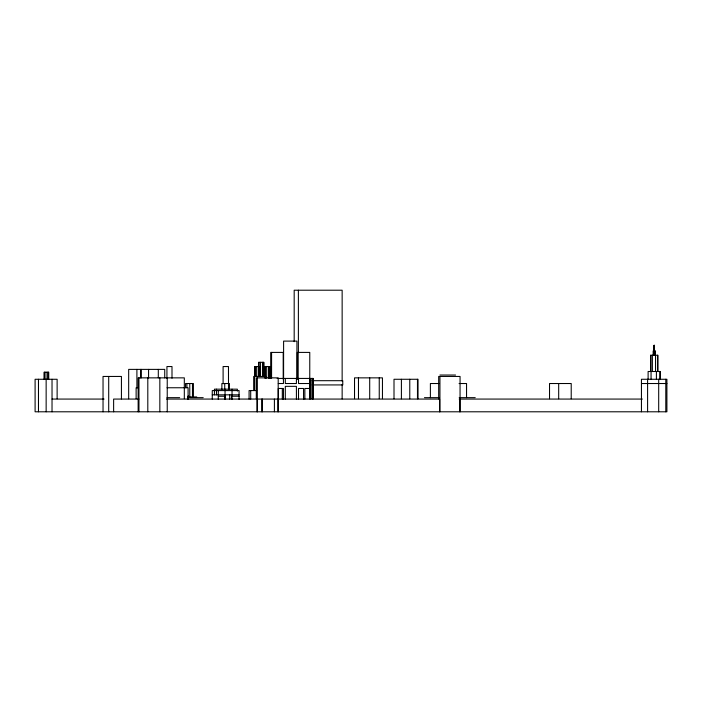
<?xml version="1.0" encoding="UTF-8"?>
<svg xmlns="http://www.w3.org/2000/svg" width="702" height="702" viewBox="0 0 702 702"><rect width="100%" height="100%" fill="white"/><g stroke="black" fill="none" stroke-linecap="round" stroke-linejoin="round"><path stroke-width="1.05" d="M439.926 375.035L455.563 375.035M265.874 376.447L253.685 376.447L253.685 390.373M277.15 378.431L313.285 378.431L313.232 398.876M312.197 380.695L342.769 380.695L342.769 384.933L312.197 384.933M278.264 383.52L283.45 383.52L283.45 378.431M309.951 383.52L298.517 383.52L298.517 378.431M439.154 383.52L430.387 383.52L430.387 397.657M459.064 383.52L466.549 383.52L466.549 397.657M641.444 383.52L666.9 383.52M138.259 387.758L136.127 387.758L136.127 398.683M167.032 387.758L188.092 387.758L188.092 398.683M309.951 388.469L304.852 388.469L304.852 399.069M256.625 390.584L249.078 390.584L249.078 399.069M212.258 394.831L239.057 394.831M218.296 396.244L225.044 396.244M232.037 396.244L239.057 396.244M188.154 396.946L196.718 396.946M166.979 397.657L179.659 397.657M189.909 397.657L203.194 397.657M424.464 397.657L439.373 397.657M459.196 397.657L475.219 397.657M52.027 399.069L104.054 399.069M138.952 399.069L113.627 399.069L113.627 411.793M166.541 399.069L439.592 399.069L439.592 411.793M459.187 399.069L642.383 399.069M665.786 379.273L665.786 411.793M660.371 379.124L660.371 371.498L648.113 371.498L648.113 379.124M659.854 371.498L659.854 379.124M658.695 379.273L658.695 411.793M657.897 371.498L657.897 355.238L650.614 355.238L650.614 371.498M657.598 355.238L657.598 371.498M656.405 371.498L656.405 379.124M655.545 355.238L655.545 371.498M655.361 355.238L655.361 351L653.158 351L653.158 355.238M655.027 351L655.027 355.238M654.466 351L654.483 345.349L654.018 345.349L654.036 351M654.352 345.349L654.334 355.238M654.132 345.349L654.15 351M653.597 351L653.597 355.238M652.369 355.238L652.369 371.498M651.061 371.498L651.061 379.124M650.859 355.238L650.859 371.498M647.595 379.273L647.595 411.793M641.444 411.793L641.444 379.273L666.9 379.273L666.9 411.793L35.1 411.793L35.1 379.273L57.125 379.273L57.125 398.789M571.217 398.745L571.217 383.52L549.526 383.52L549.526 398.745M558.687 383.52L558.687 398.745M460.056 411.793L460.056 376.447L438.68 376.447L438.68 398.938M459.828 399.069L459.828 411.793M439.935 376.447L439.935 411.793M418.032 398.789L418.032 379.273L394.006 379.273L394.006 398.789M417.471 379.273L417.471 398.789M409.775 379.273L409.775 398.789M401.404 379.273L401.404 398.789M382.45 398.657L382.45 377.86L354.528 377.86L354.528 398.657M379.247 377.86L379.247 398.657M369.7 377.86L369.7 398.657M358.476 377.86L358.476 398.657M342.146 381.125L342.146 290.207L294.182 290.207L294.182 341.69M342.146 384.406L342.146 398.903M312.873 378.431L312.802 398.876M312.258 378.431L312.258 398.876M312.136 378.431L312.136 398.876M310.1 378.431L310.1 398.876M309.951 378.431L309.951 399.069M309.766 379.229L309.766 352.413L297.306 352.413L297.306 379.229M303.545 399.069L303.545 388.469L298.517 388.469L298.517 399.069M298.385 290.207L298.385 352.641M298.183 352.413L298.183 379.229M296.928 379.168L296.928 341.102L283.599 341.102L283.599 379.168M296.411 378.431L296.411 383.52L285.31 383.52L285.31 378.431M296.411 399.069L296.411 386.346L285.31 386.346L285.31 399.069M283.45 399.069L283.45 388.469L278.264 388.469L278.264 399.069M283.196 379.229L283.196 352.413L270.709 352.413L270.709 378.159M282.309 388.469L282.309 399.069M278.194 411.793L278.194 377.86L256.291 377.86L256.291 398.657M277.992 399.069L277.992 411.793M274.403 399.069L274.403 411.793M271.577 352.413L271.577 378.159M269.735 378.22L269.735 366.549L263.548 366.549L263.548 376.096M269.603 366.549L269.603 378.22M268.515 366.549L268.515 378.22M266.681 366.549L266.681 378.22M265.268 366.549L265.268 378.22M265.137 366.549L265.137 378.22M265.058 366.549L265.058 376.096M263.82 366.549L263.82 362.311L258.713 362.311L258.713 366.549M263.689 362.311L263.724 376.096M262.487 362.311L262.487 376.096M262.364 399.069L262.364 411.793M261.767 399.069L261.767 411.793M260.433 362.311L260.433 376.096M259.591 376.096L259.591 366.549L254.729 366.549L254.729 376.096M259.468 366.549L259.468 376.096M258.889 362.311L258.889 366.549M258.424 366.549L258.424 376.096M257.336 377.86L257.336 411.793M257.046 399.069L257.046 411.793M256.651 366.549L256.651 376.096M255.335 366.549L255.335 376.096M255.212 366.549L255.212 376.096M254.914 366.549L254.914 376.096M254.624 376.447L254.624 390.373M250.702 390.584L250.702 399.069M239.057 399.35L239.057 390.584L212.258 390.584L212.258 399.069M237.355 391.058L237.355 389.171L214.426 389.171L214.426 394.831M232.037 389.171L232.037 399.35M231.467 394.831L231.467 399.069M229.694 394.831L229.694 399.069M229.405 389.347L229.405 383.52L221.876 383.52L221.876 389.347M228.519 389.347L228.475 366.549L223.104 366.549L223.104 383.766M225.044 389.171L225.044 399.35M225 396.244L225 399.35M224.737 383.52L224.737 389.347M218.296 390.584L218.296 399.35M216.488 389.171L216.488 394.831M193.419 396.999L193.419 383.52L185.547 383.52L185.547 387.662M192.471 383.52L192.471 396.999M189.777 383.52L189.777 396.999M188.548 399.42L188.548 396.244L187.846 396.244L187.846 399.42M188.434 396.244L188.434 399.42M186.899 383.52L186.899 387.662M184.319 398.657L184.319 377.86L138.145 377.86L138.145 411.793M171.999 378.22L171.999 366.549L166.936 366.549L166.936 378.22M167.234 377.86L167.234 411.793M164.724 377.86L164.724 369.384L128.677 369.384L128.677 398.745M159.837 377.86L159.837 411.793M158.301 369.384L158.301 377.86M148.57 369.384L148.57 377.86M147.806 377.86L147.806 411.793M141.242 369.384L141.242 377.86M140.584 369.384L140.584 377.86M138.961 377.86L138.961 411.793M136.899 369.384L136.899 387.873M121.428 398.938L121.428 376.447L103.036 376.447L103.036 411.793M108.705 376.447L108.705 411.793M52.027 379.273L52.027 411.793M48.736 379.273L48.736 372.209L44.086 372.209L44.086 379.273M48.385 372.209L48.385 379.273M47.736 372.209L47.736 379.273M46.148 379.273L46.148 411.793M45.963 372.209L45.963 379.273M44.454 372.209L44.454 379.273M38.47 379.273L38.47 411.793"/></g></svg>
